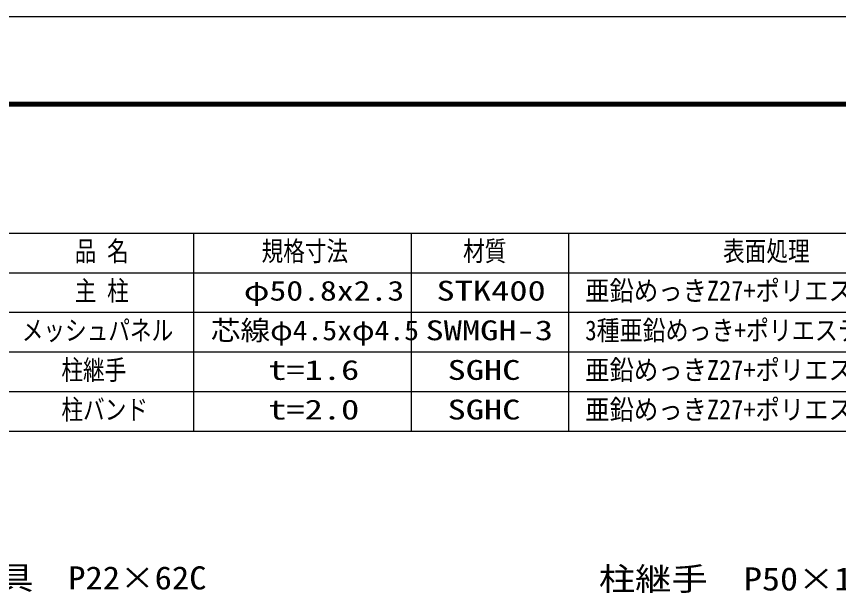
# Model space of a CAD drawing. Units: millimetres, scale not verified. Extents: x -2970 to 2970, y -2100 to 2100.
# Drawn here: x 1166 to 2363, y 1257 to 2100 of the extents above; entities that cross this region are included whole.
import ezdxf
from ezdxf.enums import TextEntityAlignment as Align

# ---------------------------------------------------------------- set-up
doc = ezdxf.new("R2010")
doc.units = ezdxf.units.MM
doc.header["$LTSCALE"] = 10
for name, color, linetype, lineweight in [('0-0_1', 7, 'Continuous', 25), ('0-1_0', 7, 'Continuous', 25), ('0-4_EXTCNT-L', 1, 'Continuous', 25)]:
    doc.layers.add(name, color=color, linetype=linetype, lineweight=lineweight)
doc.styles.add('ＭＳ ゴシック', font='')
doc.styles.get('ＭＳ ゴシック').set_extended_font_data('MS Gothic')

msp = doc.modelspace()

# ---------------------------------------------------------------- linework, layer by layer
at = {"layer": '0-1_0'}
for p, q in [((1047.62, 1784.75), (2599.42, 1784.75)), ((1423.42, 1784.75), (1423.42, 1496.27)), ((1740.65, 1784.75), (1740.65, 1496.27)), ((1969.91, 1784.75), (1969.91, 1496.27)), ((1047.62, 1727.06), (2599.42, 1727.06)), ((1047.62, 1669.36), (2599.42, 1669.36)), ((1047.62, 1611.66), (2599.42, 1611.66)), ((1047.62, 1553.97), (2599.42, 1553.97)), ((1047.62, 1496.27), (2599.42, 1496.27))]:
    msp.add_line(p, q, dxfattribs=at)
at = {"layer": '0-1_0', "color": 3}
msp.add_lwpolyline([(-2969.77, 2100.16), (2970.23, 2100.16), (2970.23, -2099.84), (-2969.77, -2099.84)], close=True, dxfattribs=at)
at = {"layer": '0-1_0'}
for points in [[(-2769.77, 1975.16), (2770.23, 1975.16), (2770.23, -1974.84), (-2769.77, -1974.84)], [(-2768.52, 1973.91), (2768.98, 1973.91), (2768.98, -1973.59), (-2768.52, -1973.59)], [(-2767.27, 1972.66), (2767.73, 1972.66), (2767.73, -1972.34), (-2767.27, -1972.34)], [(-2766.02, 1971.41), (2766.48, 1971.41), (2766.48, -1971.09), (-2766.02, -1971.09)], [(-2764.77, 1970.16), (2765.23, 1970.16), (2765.23, -1969.84), (-2764.77, -1969.84)]]:
    msp.add_lwpolyline(points, close=True, dxfattribs=at)

# ---------------------------------------------------------------- texts
at = {"layer": '0-0_1', "style": 'ＭＳ ゴシック'}
for s, height, width, p in [('品 名', 28.86, 0.8, (1250.46, 1735.4)), ('規格寸法', 28.89, 0.8, (1522.69, 1735.4)), ('材質', 28.89, 0.8, (1816.29, 1735.4)), ('表面処理', 28.89, 0.8, (2195.05, 1735.4)), ('主 柱', 28.86, 0.8, (1250.46, 1677.7)), ('φ50.8x2.3', 28.86, 1.25, (1496.86, 1677.7)), ('STK400', 28.89, 1.35, (1777.54, 1677.7)), ('亜鉛めっきZ27+ポリエステル粉体塗装', 28.89, 0.9, (1994.21, 1677.7)), ('メッシュパネル', 28.89, 0.8, (1173.34, 1620)), ('芯線φ4.5xφ4.5', 28.86, 1.1, (1448.66, 1620)), ('SWMGH-3', 28.89, 1.35, (1761.55, 1620)), ('3種亜鉛めっき+ポリエステル粉体塗装', 28.86, 0.85, (1994.21, 1620)), ('柱継手', 28.89, 0.8, (1231.09, 1562.3)), ('t=1.6', 28.89, 1.35, (1532.38, 1562.3)), ('SGHC', 28.89, 1.35, (1793.69, 1562.3)), ('亜鉛めっきZ27+ポリエステル粉体塗装', 28.89, 0.9, (1994.21, 1562.3)), ('柱バンド', 28.89, 0.8, (1231.09, 1504.61)), ('亜鉛めっきZ27+ポリエステル粉体塗装', 28.89, 0.9, (1994.21, 1504.61)), ('t=2.0', 28.89, 1.35, (1532.38, 1504.61)), ('SGHC', 28.89, 1.35, (1793.69, 1504.61))]:
    msp.add_text(s, height=height, dxfattribs=dict(at, width=width)).set_placement(p, align=Align.BOTTOM_LEFT)
at = {"layer": '0-4_EXTCNT-L', "color": 4, "style": 'ＭＳ ゴシック'}
for s, width, p in [('パネル金具\u3000P22×62C', 1.1, (937.83, 1255.71)), ('柱継手\u3000P50×113C', 1.15, (2014.08, 1254.21))]:
    msp.add_text(s, height=33.67, dxfattribs=dict(at, width=width)).set_placement(p, align=Align.BOTTOM_LEFT)

doc.saveas('drawing.dxf')
